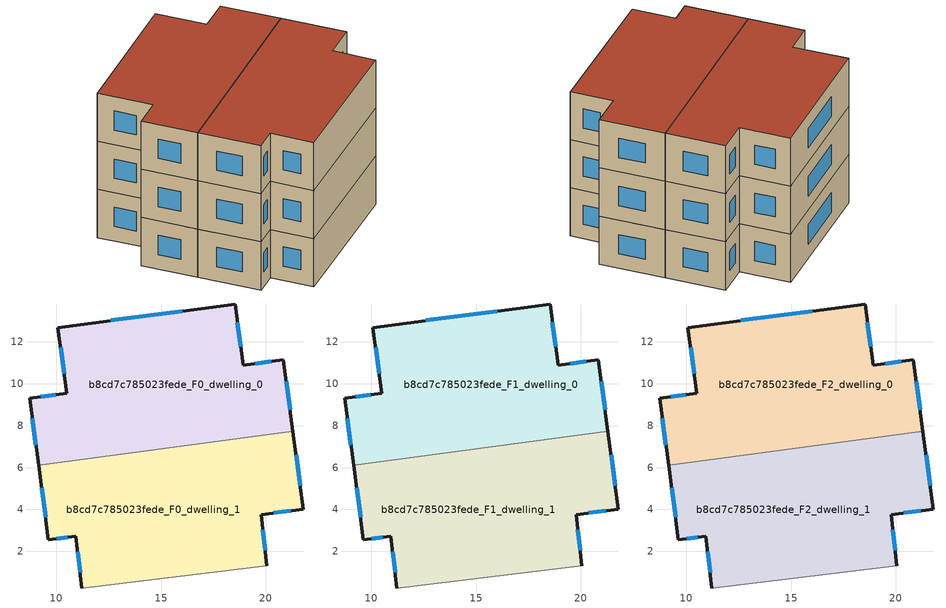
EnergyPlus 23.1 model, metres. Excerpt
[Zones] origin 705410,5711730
b8cd7c785023fede_F0_dwelling_0
 floor ground (EU_floor_Construction): 20.84,11.14 21.29,7.72 9.16,6.11 8.74,9.3 10.51,9.54 10.09,12.67 18.53,13.79 18.92,10.88 z0
 wall outside (EU_wall_Construction): 21.29,7.72 20.84,11.14 18.92,10.88 18.53,13.79 10.09,12.67 10.51,9.54 8.74,9.3 9.16,6.11 z0:3
 wall to b8cd7c785023fede_F0_dwelling_1 (EU_wall_Construction): 9.16,6.11 21.29,7.72 z0:3
 window (EU_Window_Construction): 8.86,8.34 9.04,7.07 / 9.98,9.47 9.27,9.37 / 10.21,11.73 10.38,10.48 / 16,13.46 12.61,13.01 / 18.8,11.75 18.64,12.92 / 20.26,11.06 19.49,10.96 / 21.15,8.74 20.97,10.11 z0.9:2.1
b8cd7c785023fede_F0_dwelling_1
 floor ground (EU_floor_Construction): 21.29,7.72 21.78,4.01 19.77,3.75 20.04,1.33 11.23,0.26 10.94,2.73 9.64,2.55 9.16,6.11 z0
 wall outside (EU_wall_Construction): 9.16,6.11 9.64,2.55 10.94,2.73 11.23,0.26 / 20.04,1.33 19.77,3.75 21.78,4.01 21.29,7.72 z0:3
 wall adiabatic (EU_wall_Construction): 11.23,0.26 20.04,1.33 z0:3
 window (EU_Window_Construction): 11.03,1.99 11.14,1 / 10.03,2.61 10.55,2.68 / 9.3,5.05 9.49,3.62 / 21.64,5.12 21.44,6.61 / 20.37,3.83 21.18,3.94 / 19.96,2.05 19.85,3.03 z0.9:2.1
b8cd7c785023fede_F1_dwelling_0
 floor to b8cd7c785023fede_F0_dwelling_0 (EU_floor_Construction): 20.84,11.14 21.29,7.72 9.16,6.11 8.74,9.3 10.51,9.54 10.09,12.67 18.53,13.79 18.92,10.88 z3
 wall outside (EU_wall_Construction): 21.29,7.72 20.84,11.14 18.92,10.88 18.53,13.79 10.09,12.67 10.51,9.54 8.74,9.3 9.16,6.11 z3:6
 wall to b8cd7c785023fede_F1_dwelling_1 (EU_wall_Construction): 9.16,6.11 21.29,7.72 z3:6
 window (EU_Window_Construction): 8.86,8.34 9.04,7.07 / 9.98,9.47 9.27,9.37 / 10.21,11.73 10.38,10.48 / 16,13.46 12.61,13.01 / 18.8,11.75 18.64,12.92 / 20.26,11.06 19.49,10.96 / 21.15,8.74 20.97,10.11 z3.9:5.1
b8cd7c785023fede_F1_dwelling_1
 floor to b8cd7c785023fede_F0_dwelling_1 (EU_floor_Construction): 21.29,7.72 21.78,4.01 19.77,3.75 20.04,1.33 11.23,0.26 10.94,2.73 9.64,2.55 9.16,6.11 z3
 wall outside (EU_wall_Construction): 9.16,6.11 9.64,2.55 10.94,2.73 11.23,0.26 / 20.04,1.33 19.77,3.75 21.78,4.01 21.29,7.72 z3:6
 wall adiabatic (EU_wall_Construction): 11.23,0.26 20.04,1.33 z3:6
 window (EU_Window_Construction): 11.03,1.99 11.14,1 / 10.03,2.61 10.55,2.68 / 9.3,5.05 9.49,3.62 / 21.64,5.12 21.44,6.61 / 20.37,3.83 21.18,3.94 / 19.96,2.05 19.85,3.03 z3.9:5.1
b8cd7c785023fede_F2_dwelling_0
 floor to b8cd7c785023fede_F1_dwelling_0 (EU_floor_Construction): 20.84,11.14 21.29,7.72 9.16,6.11 8.74,9.3 10.51,9.54 10.09,12.67 18.53,13.79 18.92,10.88 z6
 wall outside (EU_wall_Construction): 21.29,7.72 20.84,11.14 18.92,10.88 18.53,13.79 10.09,12.67 10.51,9.54 8.74,9.3 9.16,6.11 z6:9
 wall to b8cd7c785023fede_F2_dwelling_1 (EU_wall_Construction): 9.16,6.11 21.29,7.72 z6:9
 window (EU_Window_Construction): 8.86,8.34 9.04,7.07 / 9.98,9.47 9.27,9.37 / 10.21,11.73 10.38,10.48 / 16,13.46 12.61,13.01 / 18.8,11.75 18.64,12.92 / 20.26,11.06 19.49,10.96 / 21.15,8.74 20.97,10.11 z6.9:8.1
 roof outside (EU_roof_Construction): 21.29,7.72 20.84,11.14 18.92,10.88 18.53,13.79 10.09,12.67 10.51,9.54 8.74,9.3 9.16,6.11 z9
b8cd7c785023fede_F2_dwelling_1
 floor to b8cd7c785023fede_F1_dwelling_1 (EU_floor_Construction): 21.29,7.72 21.78,4.01 19.77,3.75 20.04,1.33 11.23,0.26 10.94,2.73 9.64,2.55 9.16,6.11 z6
 wall outside (EU_wall_Construction): 9.16,6.11 9.64,2.55 10.94,2.73 11.23,0.26 / 20.04,1.33 19.77,3.75 21.78,4.01 21.29,7.72 z6:9
 wall adiabatic (EU_wall_Construction): 11.23,0.26 20.04,1.33 z6:9
 window (EU_Window_Construction): 11.03,1.99 11.14,1 / 10.03,2.61 10.55,2.68 / 9.3,5.05 9.49,3.62 / 21.64,5.12 21.44,6.61 / 20.37,3.83 21.18,3.94 / 19.96,2.05 19.85,3.03 z6.9:8.1
 roof outside (EU_roof_Construction): 20.04,1.33 19.77,3.75 21.78,4.01 21.29,7.72 9.16,6.11 9.64,2.55 10.94,2.73 11.23,0.26 z9
shading: 11.23,0.26 20.04,1.33 z0:9
[Building]
EU S2 Campaign: North Axis=0; Terrain=City; Solar Distribution=FullExterior
[Site:Location]
London: Latitude=51.5; Longitude=-0.5; Time Zone=0; Elevation=25
[SizingPeriod:WeatherFileDays]
AnnualSizingPeriod: Begin Month=1; Begin Day of Month=1; End Month=12; End Day of Month=31; Day of Week for Start Day=Monday; Use Weather File Daylight Saving Period=No; Use Weather File Rain and Snow Indicators=No
[MATERIAL]
EU_InternalMass_Material: Roughness=MediumRough; Thickness=0.1; Conductivity=1; Density=1800; Specific Heat=900; Thermal Absorptance=0.9; Solar Absorptance=0.7; Visible Absorptance=0.7
[MATERIAL:NOMASS] Roughness=MediumRough; Thermal Absorptance=0.9; Solar Absorptance=0.7; Visible Absorptance=0.7
Name | Thermal Resistance
EU_wall_NoMass | 1.04674
EU_roof_NoMass | 4.32442
EU_floor_NoMass | 2.04616
[WINDOWMATERIAL:SIMPLEGLAZINGSYSTEM]
EU_Window_SimpleGlazing: UFactor=4.25843; Solar Heat Gain Coefficient=0.85; Visible Transmittance=0.85
[CONSTRUCTION]
EU_wall_Construction: EU_wall_NoMass
EU_roof_Construction: EU_roof_NoMass
EU_floor_Construction: EU_floor_NoMass
EU_Window_Construction: EU_Window_SimpleGlazing
EU_InternalMass_Construction: EU_InternalMass_Material
[ZONE] Type=1; Multiplier=1; Ceiling Height=autocalculate; Floor Area=autocalculate; Part of Total Floor Area=Yes
Name | Volume
b8cd7c785023fede_F0_dwelling_0; b8cd7c785023fede_F1_dwelling_0; b8cd7c785023fede_F2_dwelling_0 | 200.219
b8cd7c785023fede_F0_dwelling_1; b8cd7c785023fede_F1_dwelling_1; b8cd7c785023fede_F2_dwelling_1 | 200.221
[INTERNALMASS] Construction=EU_InternalMass_Construction
Name | Zone or ZoneList | Surface Area
b8cd7c785023fede_F0_dwelling_0_EU_InternalMass | b8cd7c785023fede_F0_dwelling_0 | 66.74
b8cd7c785023fede_F0_dwelling_1_EU_InternalMass | b8cd7c785023fede_F0_dwelling_1 | 66.7404
b8cd7c785023fede_F1_dwelling_0_EU_InternalMass | b8cd7c785023fede_F1_dwelling_0 | 66.74
b8cd7c785023fede_F1_dwelling_1_EU_InternalMass | b8cd7c785023fede_F1_dwelling_1 | 66.7404
b8cd7c785023fede_F2_dwelling_0_EU_InternalMass | b8cd7c785023fede_F2_dwelling_0 | 66.74
b8cd7c785023fede_F2_dwelling_1_EU_InternalMass | b8cd7c785023fede_F2_dwelling_1 | 66.7404
[OTHEREQUIPMENT] Fuel Type=Electricity; Design Level Calculation Method=Watts/Area; Power per Zone Floor Area=1; Fraction Latent=0; Fraction Radiant=0; Fraction Lost=0; Carbon Dioxide Generation Rate=0; EndUse Subcategory=EU_Step8_InternalGains
Name | Zone or ZoneList or Space or SpaceList | Schedule
EU_Step8_InternalGain_b8cd7c785023fede_F0_dwelling_0_f000 | b8cd7c785023fede_F0_dwelling_0 | EU_Step8_GainSchedule_b8cd7c785023fede_F0_dwelling_0_f000
EU_Step8_InternalGain_b8cd7c785023fede_F0_dwelling_1_f000 | b8cd7c785023fede_F0_dwelling_1 | EU_Step8_GainSchedule_b8cd7c785023fede_F0_dwelling_1_f000
EU_Step8_InternalGain_b8cd7c785023fede_F1_dwelling_0_f000 | b8cd7c785023fede_F1_dwelling_0 | EU_Step8_GainSchedule_b8cd7c785023fede_F1_dwelling_0_f000
EU_Step8_InternalGain_b8cd7c785023fede_F1_dwelling_1_f000 | b8cd7c785023fede_F1_dwelling_1 | EU_Step8_GainSchedule_b8cd7c785023fede_F1_dwelling_1_f000
EU_Step8_InternalGain_b8cd7c785023fede_F2_dwelling_0_f000 | b8cd7c785023fede_F2_dwelling_0 | EU_Step8_GainSchedule_b8cd7c785023fede_F2_dwelling_0_f000
EU_Step8_InternalGain_b8cd7c785023fede_F2_dwelling_1_f000 | b8cd7c785023fede_F2_dwelling_1 | EU_Step8_GainSchedule_b8cd7c785023fede_F2_dwelling_1_f000
[ZONEVENTILATION:DESIGNFLOWRATE] Schedule=EU_AlwaysOn; Design Flow Rate Calculation Method=AirChanges/Hour; Air Changes per Hour=0.488719; Ventilation Type=Natural; Fan Pressure Rise=0; Fan Total Efficiency=1; Constant Term Coefficient=1; Temperature Term Coefficient=0; Velocity Term Coefficient=0; Velocity Squared Term Coefficient=0; Minimum Indoor Temperature=-100; Maximum Indoor Temperature=100; Delta Temperature=-100; Minimum Outdoor Temperature=-100; Maximum Outdoor Temperature=100; Maximum Wind Speed=40
Name | Zone or ZoneList or Space or SpaceList
EU_ConstantAir_b8cd7c785023fede_F0_dwelling_0 | b8cd7c785023fede_F0_dwelling_0
EU_ConstantAir_b8cd7c785023fede_F0_dwelling_1 | b8cd7c785023fede_F0_dwelling_1
EU_ConstantAir_b8cd7c785023fede_F1_dwelling_0 | b8cd7c785023fede_F1_dwelling_0
EU_ConstantAir_b8cd7c785023fede_F1_dwelling_1 | b8cd7c785023fede_F1_dwelling_1
EU_ConstantAir_b8cd7c785023fede_F2_dwelling_0 | b8cd7c785023fede_F2_dwelling_0
EU_ConstantAir_b8cd7c785023fede_F2_dwelling_1 | b8cd7c785023fede_F2_dwelling_1
[HVACTEMPLATE:THERMOSTAT] Constant Heating Setpoint=20; Constant Cooling Setpoint=50
EU_HeatOnly_b8cd7c785023fede_F0_dwelling_0; EU_HeatOnly_b8cd7c785023fede_F0_dwelling_1; EU_HeatOnly_b8cd7c785023fede_F1_dwelling_0; EU_HeatOnly_b8cd7c785023fede_F1_dwelling_1; EU_HeatOnly_b8cd7c785023fede_F2_dwelling_0; EU_HeatOnly_b8cd7c785023fede_F2_dwelling_1
[HVACTEMPLATE:ZONE:IDEALLOADSAIRSYSTEM] System Availability Schedule=EU_AlwaysOn; Maximum Heating Supply Air Temperature=50; Minimum Cooling Supply Air Temperature=13; Maximum Heating Supply Air Humidity Ratio=0.0156; Minimum Cooling Supply Air Humidity Ratio=0.0077; Heating Limit=NoLimit; Cooling Limit=NoLimit; Heating Availability Schedule=EU_AlwaysOn; Cooling Availability Schedule=EU_CoolingOff; Dehumidification Control Type=ConstantSensibleHeatRatio; Cooling Sensible Heat Ratio=0.7; Dehumidification Setpoint=60; Humidification Control Type=None; Humidification Setpoint=30; Outdoor Air Method=None; Outdoor Air Flow Rate per Person=0.00944; Outdoor Air Flow Rate per Zone Floor Area=0; Outdoor Air Flow Rate per Zone=0; Demand Controlled Ventilation Type=None; Outdoor Air Economizer Type=NoEconomizer; Heat Recovery Type=None; Sensible Heat Recovery Effectiveness=0.7; Latent Heat Recovery Effectiveness=0.65
Name | Template Thermostat
b8cd7c785023fede_F0_dwelling_0 | EU_HeatOnly_b8cd7c785023fede_F0_dwelling_0
b8cd7c785023fede_F0_dwelling_1 | EU_HeatOnly_b8cd7c785023fede_F0_dwelling_1
b8cd7c785023fede_F1_dwelling_0 | EU_HeatOnly_b8cd7c785023fede_F1_dwelling_0
b8cd7c785023fede_F1_dwelling_1 | EU_HeatOnly_b8cd7c785023fede_F1_dwelling_1
b8cd7c785023fede_F2_dwelling_0 | EU_HeatOnly_b8cd7c785023fede_F2_dwelling_0
b8cd7c785023fede_F2_dwelling_1 | EU_HeatOnly_b8cd7c785023fede_F2_dwelling_1
[SIZING:ZONE] Zone Cooling Design Supply Air Temperature Input Method=SupplyAirTemperature; Zone Cooling Design Supply Air Temperature=13; Zone Heating Design Supply Air Temperature Input Method=SupplyAirTemperature; Zone Heating Design Supply Air Temperature=50; Zone Cooling Design Supply Air Humidity Ratio=0.008; Zone Heating Design Supply Air Humidity Ratio=0.008; Cooling Design Air Flow Method=DesignDay; Cooling Design Air Flow Rate=0; Cooling Minimum Air Flow per Zone Floor Area=0.000762; Cooling Minimum Air Flow=0; Cooling Minimum Air Flow Fraction=0.2; Heating Design Air Flow Method=DesignDay; Heating Design Air Flow Rate=0; Heating Maximum Air Flow per Zone Floor Area=0.002032; Heating Maximum Air Flow=0.141576; Heating Maximum Air Flow Fraction=0.3; Account for Dedicated Outdoor Air System=No; Dedicated Outdoor Air System Control Strategy=NeutralSupplyAir; Dedicated Outdoor Air Low Setpoint Temperature for Design=autosize; Dedicated Outdoor Air High Setpoint Temperature for Design=autosize; Zone Load Sizing Method=Sensible Load Only No Latent Load; Zone Latent Cooling Design Supply Air Humidity Ratio Input Method=HumidityRatioDifference; Zone Cooling Design Supply Air Humidity Ratio Difference=0.005; Zone Latent Heating Design Supply Air Humidity Ratio Input Method=HumidityRatioDifference; Zone Humidification Design Supply Air Humidity Ratio Difference=0.005
b8cd7c785023fede_F0_dwelling_0; b8cd7c785023fede_F0_dwelling_1; b8cd7c785023fede_F1_dwelling_0; b8cd7c785023fede_F1_dwelling_1; b8cd7c785023fede_F2_dwelling_0; b8cd7c785023fede_F2_dwelling_1
[SCHEDULE:CONSTANT]
Name | Hourly Value
EU_AlwaysOn | 1
EU_CoolingOff | 0
[SCHEDULE:FILE] Column Number=1; Rows to Skip at Top=0; Number of Hours of Data=8760; Column Separator=Comma; Interpolate to Timestep=No; Minutes per Item=60; Adjust Schedule for Daylight Savings=Yes
Name | File
EU_Step8_GainSchedule_b8cd7c785023fede_F0_dwelling_0_f000 | ../../schedules/b8cd7c785023fede/b8cd7c785023fede_F0_dwelling_0_f000_gain.csv
EU_Step8_GainSchedule_b8cd7c785023fede_F0_dwelling_1_f000 | ../../schedules/b8cd7c785023fede/b8cd7c785023fede_F0_dwelling_1_f000_gain.csv
EU_Step8_GainSchedule_b8cd7c785023fede_F1_dwelling_0_f000 | ../../schedules/b8cd7c785023fede/b8cd7c785023fede_F1_dwelling_0_f000_gain.csv
EU_Step8_GainSchedule_b8cd7c785023fede_F1_dwelling_1_f000 | ../../schedules/b8cd7c785023fede/b8cd7c785023fede_F1_dwelling_1_f000_gain.csv
EU_Step8_GainSchedule_b8cd7c785023fede_F2_dwelling_0_f000 | ../../schedules/b8cd7c785023fede/b8cd7c785023fede_F2_dwelling_0_f000_gain.csv
EU_Step8_GainSchedule_b8cd7c785023fede_F2_dwelling_1_f000 | ../../schedules/b8cd7c785023fede/b8cd7c785023fede_F2_dwelling_1_f000_gain.csv
